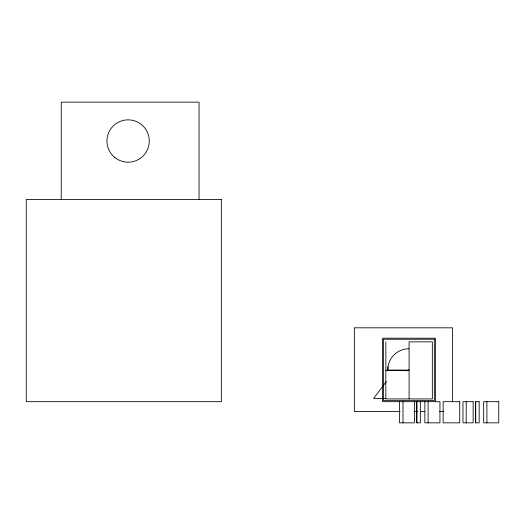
<?xml version="1.0" encoding="UTF-8"?>
<svg xmlns="http://www.w3.org/2000/svg" width="525" height="525" viewBox="0 0 525 525"><rect width="100%" height="100%" fill="white"/><g stroke="black" fill="none" stroke-linecap="round" stroke-linejoin="round"><path stroke-width="0.79" d="M388.008 366.791L387.949 370.079L408.562 370.079M386.315 381.583L373.649 398.475L385.941 398.475M406.33 370.958L408.936 369.935M385.842 370.387L409.093 370.387M400.168 411.554L354.342 411.554L354.342 327.823L452.543 327.823L452.543 401.802M414.081 411.554L417.506 411.554M420.623 411.554L424.718 411.554M439.451 411.554L443.54 411.554M486.905 401.684L486.905 422.848M475.716 401.684L475.716 422.848M466.207 401.684L466.207 422.848M435.396 401.684L435.396 338.185L382.482 338.185L382.482 401.684L439.943 401.684L439.943 422.848L424.869 422.848L424.869 401.684M428.098 401.684L428.098 422.848M420.354 401.684L420.354 422.848L416.679 422.848L416.679 401.684M416.902 401.684L416.902 422.848M414.415 401.684L414.415 422.848L399.604 422.848L399.604 401.684M409.093 398.934L409.093 341.847L432.337 341.847L432.337 398.934L385.842 398.934L385.842 341.847M403.003 401.684L403.003 422.848M199.06 199.539L199.06 102.152L61.241 102.152L61.241 199.539M387.785 370.748A21.164 21.164 0 0 1 408.923 348.771M221.347 199.408L26.25 199.408L26.25 401.684L221.347 401.684L221.347 199.408M434.339 339.242L383.539 339.242L383.539 400.627L434.339 400.627L434.339 339.242M459.716 401.684L443.152 401.684L443.152 422.848L459.716 422.848L459.716 401.684M473.137 401.684L462.978 401.684L462.978 422.848L473.137 422.848L473.137 401.684M479.161 401.684L475.492 401.684L475.492 422.848L479.161 422.848L479.161 401.684M498.75 401.684L483.676 401.684L483.676 422.848L498.75 422.848L498.75 401.684M114.726 157.408A21.164 21.164 0 0 0 149.008 144.428A21.164 21.164 0 0 0 120.625 121.222A21.164 21.164 0 0 0 114.726 157.408"/></g></svg>
